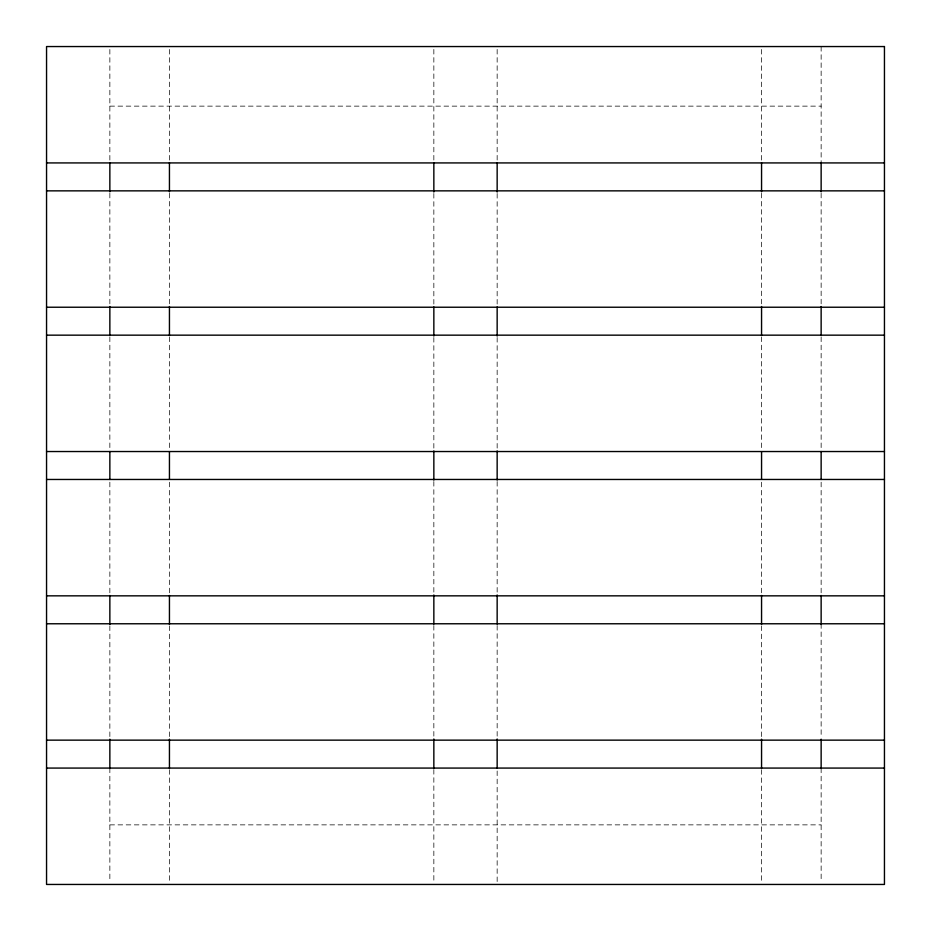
<?xml version="1.0" encoding="UTF-8"?>
<svg xmlns="http://www.w3.org/2000/svg" width="931" height="931" viewBox="0 0 931 931"><rect width="100%" height="100%" fill="white"/><g stroke="black" fill="none" stroke-linecap="round" stroke-linejoin="round"><path stroke-width="0.7" stroke-dasharray="4.66 3.49" d="M109.858 106.134L821.142 106.134M109.858 824.866L821.142 824.866M821.142 46.55L821.142 162.925M821.142 193.252L821.142 306.508M821.142 336.999L821.142 450.255M821.142 482.2L821.142 594.385M821.142 623.77L821.142 737.748M821.142 768.075L821.142 881.541M761.558 49.459L761.558 161.307M761.558 193.252L761.558 306.508M761.558 336.999L761.558 450.255M761.558 482.2L761.558 594.001M761.558 625.946L761.558 737.748M761.558 769.693L761.558 881.541M497.154 49.424L497.154 161.494M497.154 193.473L497.154 305.799M497.154 337.488L497.154 450.953M497.154 481.502L497.154 593.513M497.154 625.516L497.154 737.527M497.154 770.984L497.154 881.541M433.846 49.424L433.846 161.494M433.846 193.473L433.846 305.799M433.846 337.488L433.846 450.953M433.846 481.502L433.846 593.513M433.846 625.516L433.846 737.527M433.846 769.53L433.846 881.541M169.442 49.459L169.442 161.307M169.442 193.252L169.442 306.508M169.442 336.999L169.442 450.255M169.442 482.2L169.442 594.001M169.442 625.946L169.442 737.748M169.442 769.693L169.442 881.541M109.858 49.459L109.858 162.925M109.858 193.252L109.858 306.508M109.858 336.999L109.858 450.255M109.858 482.2L109.858 594.001M109.858 625.946L109.858 737.748M109.858 768.075L109.858 881.541"/><path stroke-width="1.4" d="M46.55 162.925L884.45 162.925M46.55 190.855L884.45 190.855M46.55 307.23L884.45 307.23M46.55 335.16L884.45 335.16M46.55 451.535L884.45 451.535M46.55 479.465L884.45 479.465M46.55 595.84L884.45 595.84M46.55 623.77L884.45 623.77M46.55 740.145L884.45 740.145M46.55 768.075L884.45 768.075M821.142 162.762L821.142 191.798M821.142 306.508L821.142 335.544M821.142 451.535L821.142 479.465M821.142 595.456L821.142 624.492M821.142 739.202L821.142 768.238M761.558 162.762L761.558 191.798M761.558 306.508L761.558 335.544M761.558 451.71L761.558 479.29M761.558 595.456L761.558 624.492M761.558 739.202L761.558 768.238M497.154 162.925L497.154 192.019M497.154 306.939L497.154 336.033M497.154 450.953L497.154 480.047M497.154 594.967L497.154 624.061M497.154 738.981L497.154 768.075M433.846 162.925L433.846 192.019M433.846 306.939L433.846 336.033M433.846 450.953L433.846 480.047M433.846 594.967L433.846 624.061M433.846 738.981L433.846 768.075M169.442 162.762L169.442 191.798M169.442 306.508L169.442 335.544M169.442 451.71L169.442 479.29M169.442 595.456L169.442 624.492M169.442 739.202L169.442 768.238M109.858 162.762L109.858 191.798M109.858 306.508L109.858 335.544M109.858 451.535L109.858 479.465M109.858 595.456L109.858 624.492M109.858 739.202L109.858 768.238M884.45 46.55L46.55 46.55L46.55 884.45L884.45 884.45L884.45 46.55"/></g></svg>
